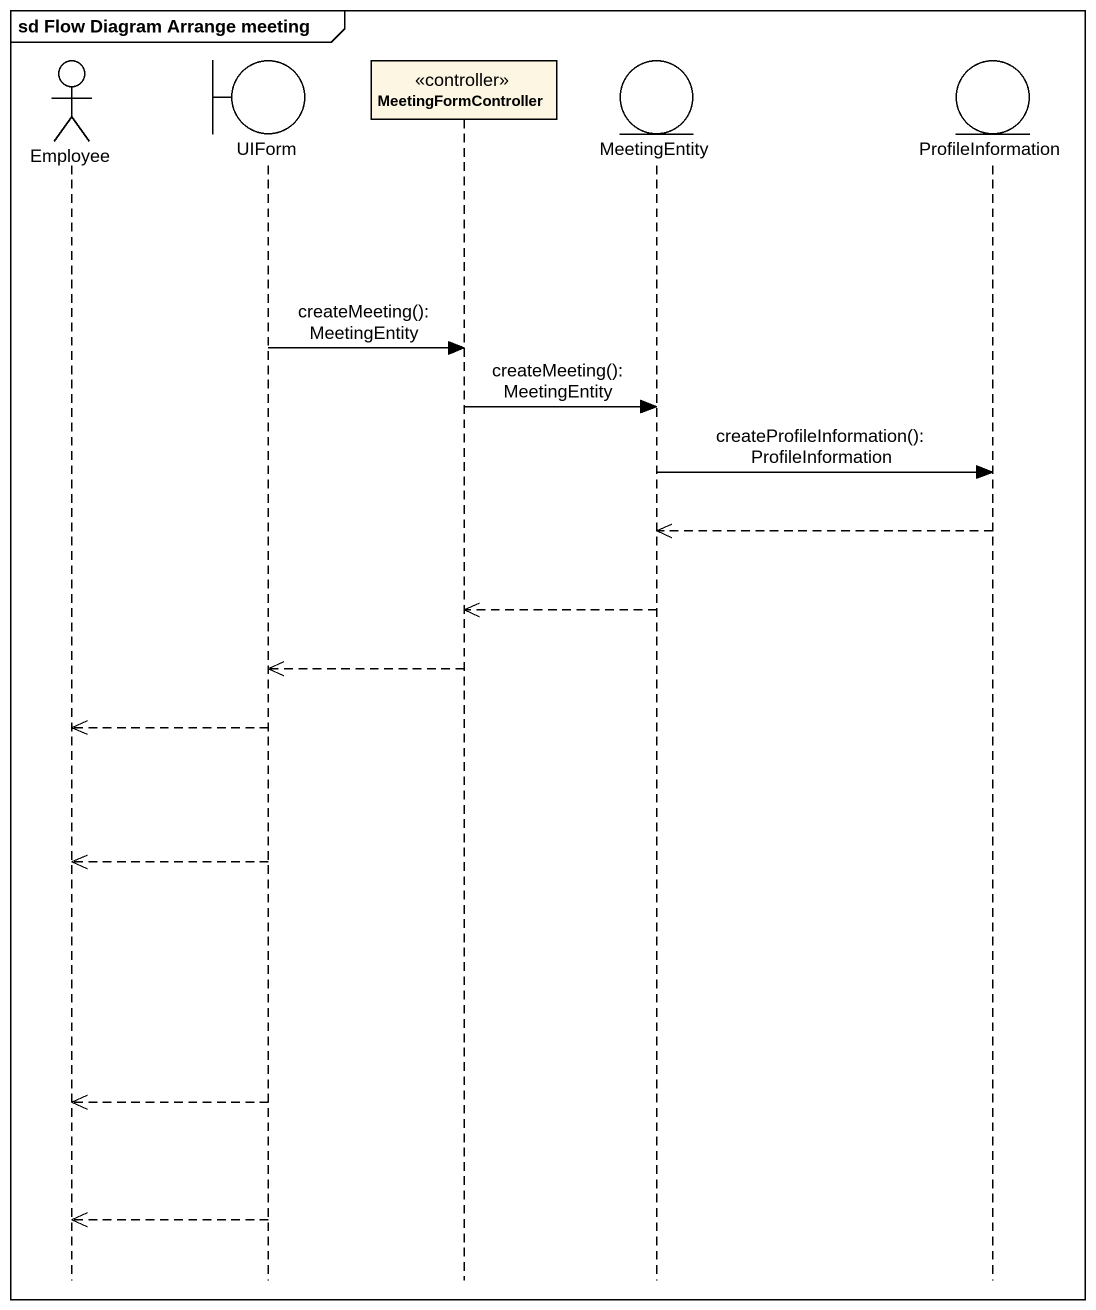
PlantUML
@startuml
mainframe sd Flow Diagram Arrange meeting
hide footbox
actor Employee
boundary UIForm
participant MeetingFormController <<controller>>
entity MeetingEntity
entity ProfileInformation

UIForm -> MeetingFormController : createMeeting(): MeetingEntity
MeetingFormController -> MeetingEntity : createMeeting(): MeetingEntity
MeetingEntity -> ProfileInformation : createProfileInformation(): ProfileInformation
ProfileInformation -->> MeetingEntity
MeetingEntity -->> MeetingFormController
MeetingFormController -->> UIForm
UIForm -->> Employee
UIForm -->> Employee
UIForm -->> Employee
UIForm -->> Employee
@enduml
